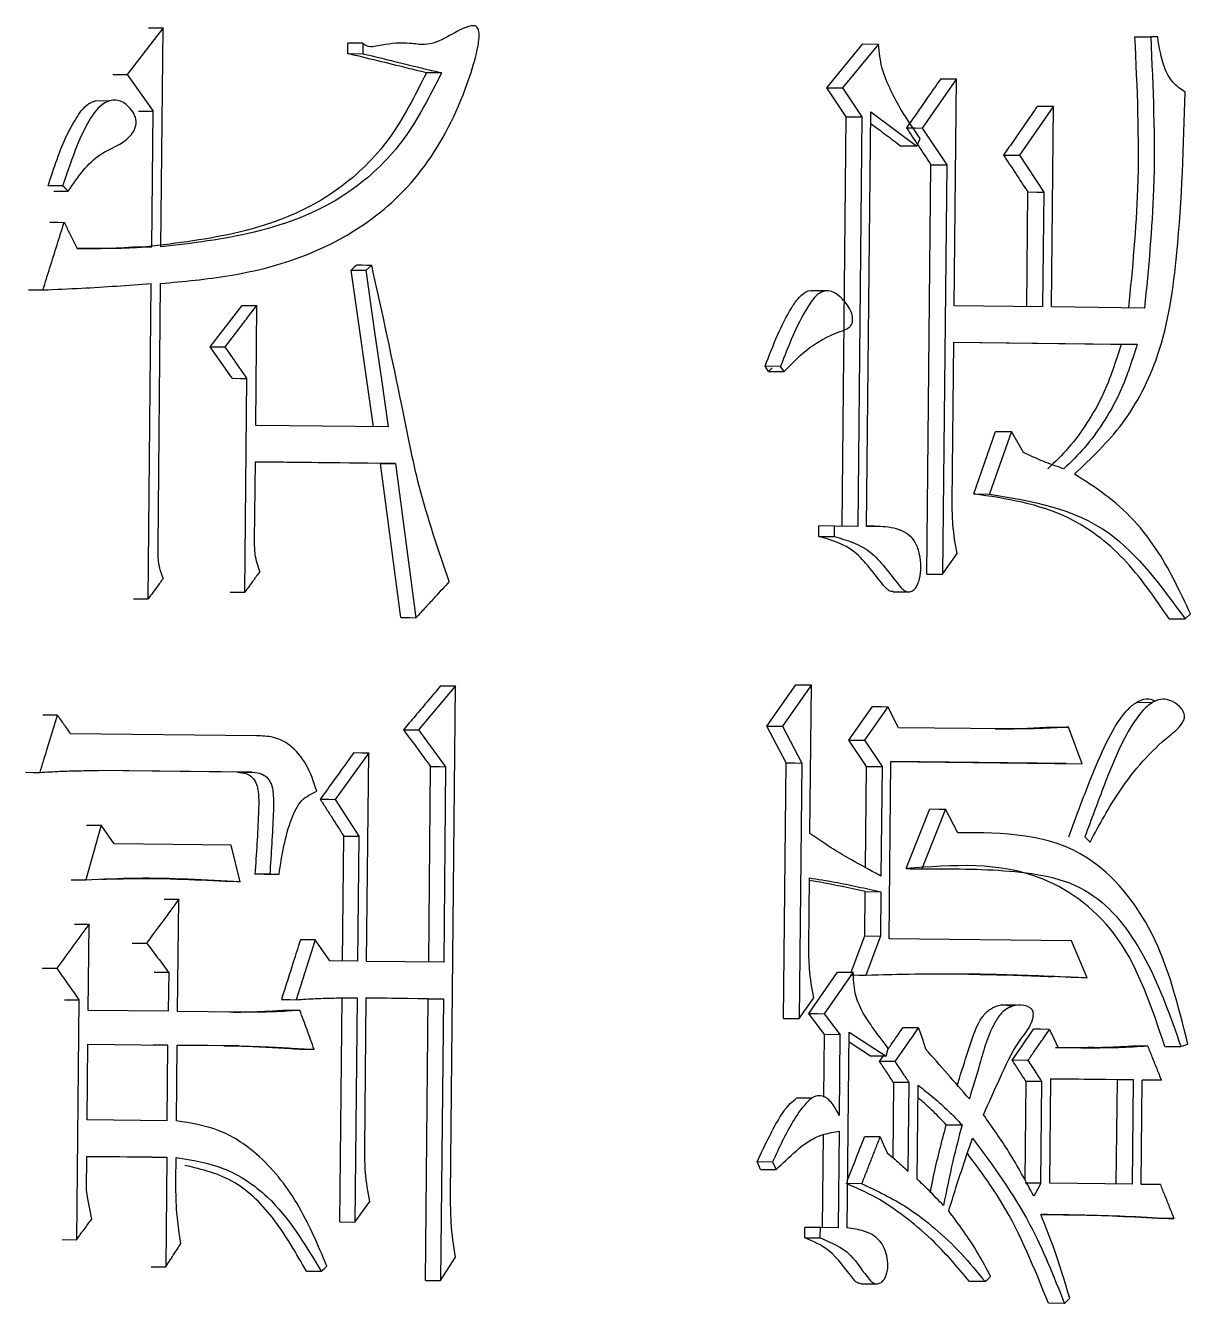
# Model space of a CAD drawing. Header units: millimetres. Extents: x 2344 to 4024, y 1094 to 2282.
# Drawn here: x 2976.603 to 2980.953, y 1250.143 to 1254.913 of the extents above; entities that cross this region are included whole.
import ezdxf

# ---------------------------------------------------------------- set-up
doc = ezdxf.new("R2010")
doc.units = ezdxf.units.MM

msp = doc.modelspace()

# ---------------------------------------------------------------- linework, layer by layer
at = {"color": 7, "linetype": 'Continuous', "lineweight": 25}
for p, q in [((2977.1168, 1254.9043), (2976.9828, 1254.7306)), ((2977.1087, 1254.0866), (2977.1168, 1254.9043)), ((2977.8066, 1254.8085), (2977.8069, 1254.8474)), ((2977.8627, 1254.847), (2977.8623, 1254.8081)), ((2979.5952, 1254.6805), (2979.73, 1254.8444)), ((2979.7884, 1254.844), (2979.6534, 1254.6801)), ((2979.73, 1254.8445), (2979.7884, 1254.844)), ((2980.745, 1254.8714), (2980.8048, 1254.871)), ((2980.8311, 1254.8706), (2980.8049, 1254.871)), ((2977.8066, 1254.8085), (2977.8623, 1254.8081)), ((2976.9828, 1254.7306), (2977.0789, 1254.5932)), ((2980.0793, 1254.714), (2979.9515, 1254.5305)), ((2980.071, 1253.8671), (2980.0793, 1254.714)), ((2979.6674, 1254.5725), (2979.5952, 1254.6805)), ((2979.6534, 1254.6801), (2979.7257, 1254.5721)), ((2976.9147, 1254.6314), (2976.8603, 1254.6318)), ((2980.4415, 1254.6124), (2980.3145, 1254.4289)), ((2980.4341, 1253.8628), (2980.4415, 1254.6124)), ((2977.0739, 1254.087), (2977.0789, 1254.5932)), ((2979.6522, 1253.0444), (2979.6674, 1254.5725)), ((2979.7257, 1254.5721), (2979.7106, 1253.0437)), ((2979.7439, 1253.0433), (2979.7592, 1254.5912)), ((2979.7592, 1254.5912), (2979.9309, 1254.4626)), ((2979.9515, 1254.5305), (2980.043, 1254.3931)), ((2979.9309, 1254.4626), (2979.9445, 1254.4917)), ((2980.3145, 1254.4289), (2980.4054, 1254.2915)), ((2979.9691, 1252.8652), (2979.9842, 1254.3936)), ((2980.043, 1254.3931), (2980.0279, 1252.8647)), ((2976.7081, 1254.2954), (2976.7623, 1254.2951)), ((2980.3419, 1253.8636), (2980.3461, 1254.2919)), ((2980.4054, 1254.2915), (2980.4012, 1253.8632)), ((2977.0192, 1254.0874), (2977.0739, 1254.087)), ((2977.9025, 1253.4151), (2977.8191, 1254.0002)), ((2977.8957, 1254.0191), (2977.8749, 1253.9998)), ((2977.0609, 1252.7728), (2977.0725, 1253.9507)), ((2977.0976, 1252.9671), (2977.1073, 1253.9503)), ((2979.5967, 1253.923), (2979.5379, 1253.9234)), ((2977.2928, 1253.7142), (2977.4118, 1253.8686)), ((2977.4625, 1253.4204), (2977.467, 1253.8682)), ((2980.4012, 1253.8632), (2980.071, 1253.8671)), ((2980.7818, 1253.8587), (2980.4341, 1253.8628)), ((2977.2928, 1253.7142), (2977.3478, 1253.7138)), ((2977.3745, 1253.5965), (2977.2928, 1253.7142)), ((2980.0637, 1253.1369), (2980.0696, 1253.7308)), ((2980.0696, 1253.7308), (2980.7543, 1253.7227)), ((2980.6945, 1253.7231), (2980.0696, 1253.7305)), ((2979.4225, 1253.641), (2979.3645, 1253.6414)), ((2979.3777, 1253.6218), (2979.3645, 1253.6414)), ((2979.4357, 1253.6214), (2979.4225, 1253.641)), ((2977.4218, 1252.7978), (2977.4297, 1253.5961)), ((2979.3917, 1253.6357), (2979.3777, 1253.6218)), ((2977.9584, 1253.4147), (2977.4625, 1253.4204)), ((2980.1439, 1253.1649), (2980.2254, 1253.3976)), ((2980.2845, 1253.3972), (2980.2029, 1253.1645)), ((2980.3299, 1253.3188), (2980.2845, 1253.3972)), ((2977.4583, 1252.9921), (2977.4612, 1253.2841)), ((2977.9844, 1253.2781), (2977.4612, 1253.2841)), ((2977.9285, 1253.2785), (2977.4612, 1253.2839)), ((2977.9285, 1253.2785), (2977.9844, 1253.2781)), ((2978.0049, 1252.7031), (2977.9285, 1253.2785)), ((2977.9844, 1253.2781), (2978.061, 1252.7027)), ((2980.1439, 1253.1649), (2980.2029, 1253.1644)), ((2979.5653, 1253.0062), (2979.5657, 1253.0452)), ((2979.6239, 1253.0447), (2979.5657, 1253.0452)), ((2979.6235, 1253.0058), (2979.6239, 1253.0447)), ((2979.7106, 1253.0437), (2979.6239, 1253.0447)), ((2979.7733, 1253.044), (2979.7439, 1253.0443)), ((2979.5653, 1253.0062), (2979.6235, 1253.0058)), ((2980.0279, 1252.8647), (2980.0817, 1252.942)), ((2979.9691, 1252.8652), (2980.0279, 1252.8647)), ((2977.3666, 1252.7982), (2977.4218, 1252.7978)), ((2979.843, 1252.7992), (2979.9023, 1252.7987)), ((2977.0063, 1252.7731), (2977.0609, 1252.7728)), ((2980.8735, 1252.6987), (2980.9336, 1252.6982)), ((2980.9336, 1252.6983), (2980.9533, 1252.7175)), ((2978.209, 1252.4479), (2978.0705, 1252.284)), ((2978.1902, 1250.5495), (2978.209, 1252.4479)), ((2979.3713, 1252.2977), (2979.4797, 1252.4523)), ((2979.5378, 1252.4518), (2979.4292, 1252.2973)), ((2979.5323, 1251.8969), (2979.5378, 1252.4518)), ((2979.6776, 1252.2455), (2979.7653, 1252.371)), ((2979.8238, 1252.3706), (2979.736, 1252.245)), ((2979.8629, 1252.2922), (2979.8238, 1252.3706)), ((2980.811, 1252.3854), (2980.7503, 1252.3859)), ((2977.4649, 1252.2618), (2976.7701, 1252.2698)), ((2978.0705, 1252.284), (2978.1718, 1252.1465)), ((2979.4434, 1252.1606), (2979.3713, 1252.2977)), ((2979.4292, 1252.2973), (2979.5015, 1252.1602)), ((2980.2669, 1252.2875), (2979.8629, 1252.2922)), ((2980.5487, 1252.1576), (2980.4975, 1252.2945)), ((2979.7431, 1252.1473), (2979.6776, 1252.2455)), ((2979.736, 1252.245), (2979.8016, 1252.1469)), ((2977.8845, 1252.1985), (2977.7591, 1252.0247)), ((2977.8768, 1251.4197), (2977.8845, 1252.1985)), ((2979.8285, 1251.504), (2979.835, 1252.166)), ((2979.835, 1252.166), (2980.5487, 1252.1576)), ((2980.4892, 1252.158), (2979.835, 1252.1657)), ((2977.3945, 1252.1261), (2976.8628, 1252.1322)), ((2977.4497, 1252.1257), (2976.8735, 1252.1323)), ((2977.3945, 1252.1261), (2977.4497, 1252.1257)), ((2978.1084, 1251.4168), (2978.1156, 1252.1469)), ((2978.1718, 1252.1465), (2978.1646, 1251.4164)), ((2979.434, 1251.2066), (2979.4434, 1252.1606)), ((2979.5015, 1252.1602), (2979.4921, 1251.2061)), ((2979.7394, 1251.7699), (2979.7431, 1252.1473)), ((2979.8016, 1252.1469), (2979.7975, 1251.738)), ((2980.4892, 1252.158), (2980.5487, 1252.1576)), ((2977.7591, 1252.0247), (2977.8471, 1251.8874)), ((2979.892, 1251.7659), (2979.9803, 1251.9888)), ((2980.0391, 1251.9883), (2979.9507, 1251.7654)), ((2980.0846, 1251.9002), (2980.0391, 1251.9883)), ((2976.8854, 1251.9277), (2976.8276, 1251.7239)), ((2976.9335, 1251.859), (2976.8854, 1251.9277)), ((2977.7867, 1251.4208), (2977.7913, 1251.8878)), ((2977.8471, 1251.8874), (2977.8425, 1251.4201)), ((2977.3709, 1251.854), (2976.9335, 1251.859)), ((2977.4042, 1251.7173), (2977.3709, 1251.854)), ((2977.515, 1251.7452), (2977.4597, 1251.7456)), ((2977.4942, 1251.7452), (2977.4597, 1251.7456)), ((2977.4942, 1251.7452), (2977.5496, 1251.7448)), ((2977.515, 1251.7452), (2977.5496, 1251.7448)), ((2977.349, 1251.7177), (2977.2567, 1251.7231)), ((2979.5282, 1251.4783), (2979.5307, 1251.7314)), ((2977.1707, 1251.2332), (2977.1748, 1251.6518)), ((2979.7368, 1251.5146), (2979.7385, 1251.6801)), ((2979.7385, 1251.6801), (2979.797, 1251.6796)), ((2979.797, 1251.6796), (2979.7953, 1251.5141)), ((2976.7856, 1251.5587), (2976.8399, 1251.5583)), ((2976.8367, 1251.237), (2976.8399, 1251.5583)), ((2977.685, 1251.4998), (2977.6139, 1251.2767)), ((2977.7393, 1251.4213), (2977.685, 1251.4998)), ((2979.6859, 1251.3791), (2979.7368, 1251.5146)), ((2979.7368, 1251.5146), (2979.7953, 1251.5141)), ((2979.7953, 1251.5141), (2979.7406, 1251.3687)), ((2980.5093, 1251.496), (2979.8285, 1251.504)), ((2980.567, 1251.359), (2980.5093, 1251.496)), ((2977.8425, 1251.4201), (2977.7393, 1251.4213)), ((2978.1646, 1251.4164), (2977.8768, 1251.4197)), ((2977.1374, 1251.3796), (2977.136, 1251.2336)), ((2979.5276, 1251.2249), (2979.6357, 1251.3794)), ((2979.6941, 1251.379), (2979.5858, 1251.2245)), ((2979.6358, 1251.3795), (2979.6941, 1251.379)), ((2980.5075, 1251.3594), (2980.4391, 1251.3628)), ((2976.8022, 1251.2764), (2976.7933, 1250.3807)), ((2977.7771, 1250.447), (2977.7854, 1251.2842)), ((2977.8411, 1251.2838), (2977.8328, 1250.4466)), ((2977.8699, 1250.7188), (2977.8755, 1251.2834)), ((2977.8755, 1251.2834), (2978.1632, 1251.2801)), ((2978.107, 1251.2805), (2977.8755, 1251.2832)), ((2978.0966, 1250.2291), (2978.107, 1251.2805)), ((2978.107, 1251.2805), (2978.1632, 1251.2801)), ((2978.1632, 1251.2801), (2978.1528, 1250.2287)), ((2979.4921, 1251.2061), (2979.5463, 1251.2834)), ((2980.3038, 1251.256), (2980.2439, 1251.2565)), ((2977.136, 1251.2336), (2976.8367, 1251.237)), ((2977.3993, 1251.2305), (2977.1707, 1251.2332)), ((2979.5868, 1251.1463), (2979.5276, 1251.2249)), ((2979.5858, 1251.2245), (2979.6451, 1251.1459)), ((2979.434, 1251.2066), (2979.4921, 1251.2061)), ((2979.5845, 1250.9127), (2979.5868, 1251.1463)), ((2979.6451, 1251.1459), (2979.5868, 1251.1463)), ((2979.6421, 1250.8441), (2979.6451, 1251.1459)), ((2979.6713, 1250.4251), (2979.6785, 1251.1553)), ((2979.759, 1251.0664), (2979.6782, 1251.1184)), ((2979.6785, 1251.1553), (2979.8175, 1251.066)), ((2976.8326, 1250.8282), (2976.8354, 1251.1105)), ((2976.8354, 1251.1105), (2977.1347, 1251.107)), ((2977.1347, 1251.107), (2977.08, 1251.1074)), ((2977.1319, 1250.8247), (2977.1347, 1251.107)), ((2977.1666, 1250.8243), (2977.1694, 1251.1066)), ((2977.3981, 1251.104), (2977.1694, 1251.1066)), ((2977.3429, 1251.1044), (2977.1694, 1251.1064)), ((2977.3429, 1251.1044), (2977.3981, 1251.104)), ((2979.792, 1251.0466), (2979.8056, 1251.0661)), ((2979.8175, 1251.066), (2979.8244, 1251.0951)), ((2980.7937, 1251.1032), (2980.7339, 1251.1036)), ((2980.9178, 1251.1017), (2980.9439, 1251.1111)), ((2979.8505, 1251.0461), (2979.792, 1251.0466)), ((2980.347, 1251.05), (2980.2877, 1251.0505)), ((2980.3359, 1250.603), (2980.3395, 1250.972)), ((2980.3951, 1250.5919), (2980.3989, 1250.9715)), ((2980.428, 1250.5915), (2980.4319, 1250.9809)), ((2980.7402, 1250.9772), (2980.4319, 1250.9809)), ((2980.6804, 1250.9777), (2980.4319, 1250.9806)), ((2980.6765, 1250.5883), (2980.6804, 1250.9777)), ((2980.7402, 1250.9772), (2980.6804, 1250.9777)), ((2980.7363, 1250.5878), (2980.7402, 1250.9772)), ((2980.769, 1250.5874), (2980.7729, 1250.9769)), ((2980.8448, 1250.976), (2980.7729, 1250.9769)), ((2980.7848, 1250.9764), (2980.7729, 1250.9766)), ((2979.8443, 1250.9681), (2979.8415, 1250.6875)), ((2979.9029, 1250.9676), (2979.8443, 1250.9681)), ((2979.8996, 1250.6366), (2979.9029, 1250.9676)), ((2979.9325, 1250.607), (2979.936, 1250.9575)), ((2979.5398, 1250.9091), (2979.4817, 1250.9096)), ((2977.1319, 1250.8247), (2976.8326, 1250.8282)), ((2979.6415, 1250.7857), (2979.638, 1250.4255)), ((2979.5797, 1250.4262), (2979.5831, 1250.7733)), ((2976.83, 1250.5653), (2976.8313, 1250.6919)), ((2976.8313, 1250.6919), (2977.1306, 1250.6884)), ((2977.0758, 1250.6888), (2976.8313, 1250.6916)), ((2977.0758, 1250.6888), (2977.1306, 1250.6884)), ((2977.1306, 1250.6884), (2977.1265, 1250.2795)), ((2977.1644, 1250.6004), (2977.1653, 1250.688)), ((2979.3351, 1250.6722), (2979.393, 1250.6718)), ((2979.3482, 1250.6429), (2979.3351, 1250.6722)), ((2979.3482, 1250.6429), (2979.4061, 1250.6425)), ((2979.393, 1250.6718), (2979.4061, 1250.6425)), ((2979.7262, 1250.59), (2979.6729, 1250.5904)), ((2980.7363, 1250.5878), (2980.428, 1250.5915)), ((2980.8409, 1250.5866), (2980.769, 1250.5874)), ((2977.8328, 1250.4466), (2977.8885, 1250.5238)), ((2977.7771, 1250.447), (2977.8328, 1250.4466)), ((2979.5126, 1250.3878), (2979.513, 1250.4267)), ((2979.5712, 1250.4263), (2979.513, 1250.4267)), ((2979.5708, 1250.3874), (2979.5712, 1250.4263)), ((2979.638, 1250.4255), (2979.5712, 1250.4263)), ((2976.7391, 1250.3811), (2976.7933, 1250.3807)), ((2979.5126, 1250.3878), (2979.5708, 1250.3874)), ((2978.1528, 1250.2287), (2978.2083, 1250.3157)), ((2977.0718, 1250.2799), (2977.1265, 1250.2795)), ((2977.6516, 1250.2635), (2977.7072, 1250.2631)), ((2978.0966, 1250.2291), (2978.1528, 1250.2287)), ((2979.7224, 1250.2163), (2979.7809, 1250.2159)), ((2980.187, 1250.2243), (2980.128, 1250.2248)), ((2980.4827, 1250.1429), (2980.4233, 1250.1434))]:
    msp.add_line(p, q, dxfattribs=at)
at = {"color": 7, "linetype": 'Continuous', "lineweight": 25, "flags": 128}
for points in [[(2977.0621, 1254.9047), (2977.0927, 1254.9045), (2977.1168, 1254.9043)], [(2977.8627, 1254.847), (2977.8144, 1254.8474), (2977.8069, 1254.8474)], [(2978.1564, 1254.7365), (2978.1419, 1254.7366), (2978.1275, 1254.7367), (2978.1002, 1254.7369)], [(2976.9283, 1254.731), (2976.9588, 1254.7308), (2976.9828, 1254.7306)], [(2980.0205, 1254.7144), (2980.0535, 1254.7142), (2980.0793, 1254.714)], [(2979.5952, 1254.6805), (2979.6278, 1254.6803), (2979.6534, 1254.6801)], [(2980.3822, 1254.6128), (2980.4154, 1254.6126), (2980.4415, 1254.6124)], [(2977.0243, 1254.5936), (2977.0549, 1254.5934), (2977.0789, 1254.5932)], [(2979.6674, 1254.5725), (2979.7001, 1254.5723), (2979.7257, 1254.5721)], [(2979.8929, 1254.531), (2979.9257, 1254.5307), (2979.9515, 1254.5305)], [(2979.9309, 1254.4626), (2979.8981, 1254.4629), (2979.8723, 1254.463)], [(2980.2554, 1254.4293), (2980.2885, 1254.4291), (2980.3145, 1254.4289)], [(2979.9842, 1254.3936), (2980.0172, 1254.3933), (2980.043, 1254.3931)], [(2976.7415, 1254.3148), (2976.7218, 1254.3149), (2976.7046, 1254.315), (2976.6874, 1254.3151)], [(2976.7623, 1254.2951), (2976.7571, 1254.3), (2976.7493, 1254.3074), (2976.7415, 1254.3148)], [(2980.3461, 1254.2919), (2980.3793, 1254.2917), (2980.4054, 1254.2915)], [(2976.693, 1254.1788), (2976.7233, 1254.1786), (2976.7471, 1254.1784)], [(2977.8399, 1254.0195), (2977.8346, 1254.0146), (2977.8293, 1254.0097), (2977.8191, 1254.0002)], [(2977.8191, 1254.0002), (2977.8504, 1254), (2977.8749, 1253.9998)], [(2977.8399, 1254.0195), (2977.8602, 1254.0193), (2977.8779, 1254.0192), (2977.8957, 1254.0191)], [(2977.9584, 1253.4147), (2977.9331, 1253.5917), (2977.9079, 1253.7686), (2977.8749, 1253.9998)], [(2976.6137, 1253.9265), (2976.6439, 1253.9263), (2976.6677, 1253.9262)], [(2977.4118, 1253.8686), (2977.4427, 1253.8684), (2977.467, 1253.8682)], [(2980.7543, 1253.7227), (2980.7353, 1253.7228), (2980.7149, 1253.723), (2980.6945, 1253.7231)], [(2977.3745, 1253.5965), (2977.4054, 1253.5962), (2977.4297, 1253.5961)], [(2979.3777, 1253.6218), (2979.3979, 1253.6217), (2979.4168, 1253.6215), (2979.4357, 1253.6214)], [(2980.2254, 1253.3976), (2980.2585, 1253.3974), (2980.2845, 1253.3972)], [(2978.0049, 1252.7031), (2978.0363, 1252.7029), (2978.061, 1252.7027)], [(2978.1527, 1252.4483), (2978.1842, 1252.4481), (2978.209, 1252.4479)], [(2979.4797, 1252.4523), (2979.5123, 1252.452), (2979.5378, 1252.4518)], [(2979.7653, 1252.371), (2979.798, 1252.3708), (2979.8238, 1252.3706)], [(2976.7219, 1252.3385), (2976.6916, 1252.3388), (2976.6678, 1252.3389)], [(2978.0145, 1252.2844), (2978.0459, 1252.2842), (2978.0705, 1252.284)], [(2979.3713, 1252.2977), (2979.4037, 1252.2975), (2979.4292, 1252.2973)], [(2980.438, 1252.2949), (2980.4713, 1252.2947), (2980.4975, 1252.2945)], [(2979.6776, 1252.2455), (2979.7103, 1252.2452), (2979.736, 1252.245)], [(2977.8287, 1252.1989), (2977.86, 1252.1987), (2977.8845, 1252.1985)], [(2976.6029, 1252.1255), (2976.6331, 1252.1253), (2976.6569, 1252.1251)], [(2978.1156, 1252.1469), (2978.1471, 1252.1467), (2978.1718, 1252.1465)], [(2979.4434, 1252.1606), (2979.476, 1252.1604), (2979.5015, 1252.1602)], [(2979.7431, 1252.1473), (2979.7759, 1252.1471), (2979.8016, 1252.1469)], [(2977.7034, 1252.0251), (2977.7346, 1252.0249), (2977.7591, 1252.0247)], [(2979.9803, 1251.9888), (2980.0132, 1251.9885), (2980.0391, 1251.9883)], [(2976.831, 1251.9281), (2976.8614, 1251.9279), (2976.8854, 1251.9277)], [(2977.7913, 1251.8878), (2977.8226, 1251.8876), (2977.8471, 1251.8874)], [(2980.5786, 1251.8651), (2980.5737, 1251.8701), (2980.5664, 1251.8775), (2980.5592, 1251.8848)], [(2979.892, 1251.7659), (2979.9066, 1251.7658), (2979.9213, 1251.7657), (2979.9507, 1251.7654)], [(2976.7733, 1251.7243), (2976.8036, 1251.7241), (2976.8276, 1251.7239)], [(2977.4042, 1251.7173), (2977.3733, 1251.7175), (2977.349, 1251.7177)], [(2977.12, 1251.6522), (2977.1507, 1251.6519), (2977.1748, 1251.6518)], [(2977.685, 1251.4998), (2977.6539, 1251.5), (2977.6295, 1251.5002)], [(2977.0005, 1251.488), (2977.031, 1251.4878), (2977.0551, 1251.4876)], [(2976.6655, 1251.3945), (2976.6957, 1251.3943), (2976.7196, 1251.3942)], [(2977.0827, 1251.38), (2977.1133, 1251.3798), (2977.1374, 1251.3796)], [(2979.6822, 1251.3692), (2979.7149, 1251.3689), (2979.7406, 1251.3687)], [(2980.567, 1251.359), (2980.5337, 1251.3592), (2980.5075, 1251.3594)], [(2976.7479, 1251.2767), (2976.7783, 1251.2765), (2976.8022, 1251.2764)], [(2977.5585, 1251.2771), (2977.5895, 1251.2769), (2977.6139, 1251.2767)], [(2977.5718, 1251.238), (2977.6029, 1251.2378), (2977.6273, 1251.2376)], [(2979.5276, 1251.2249), (2979.5602, 1251.2247), (2979.5858, 1251.2245)], [(2979.9381, 1251.1717), (2979.9053, 1251.1719), (2979.8795, 1251.1721)], [(2979.9381, 1251.1717), (2979.951, 1251.1326), (2979.9639, 1251.0935)], [(2980.4271, 1251.1659), (2980.3939, 1251.1662), (2980.3678, 1251.1664)], [(2980.4271, 1251.1659), (2980.4432, 1251.1317), (2980.4593, 1251.0974)], [(2977.681, 1251.0909), (2977.6499, 1251.0912), (2977.6254, 1251.0913)], [(2979.8175, 1251.066), (2979.7847, 1251.0662), (2979.759, 1251.0664)], [(2980.8577, 1251.1022), (2980.882, 1251.102), (2980.8999, 1251.1018), (2980.9178, 1251.1017)], [(2980.3989, 1250.9715), (2980.3656, 1250.9718), (2980.3395, 1250.972)], [(2980.8448, 1250.976), (2980.8112, 1250.9763), (2980.7848, 1250.9764)], [(2980.0413, 1250.81), (2980.0743, 1250.8097), (2980.1002, 1250.8095)], [(2979.7946, 1250.7645), (2979.7618, 1250.7647), (2979.7361, 1250.7649)], [(2979.7946, 1250.7645), (2979.8076, 1250.7351), (2979.8206, 1250.7057)], [(2980.3951, 1250.5919), (2980.3619, 1250.5921), (2980.3358, 1250.5923)], [(2980.3951, 1250.5919), (2980.3817, 1250.5677), (2980.3683, 1250.5435)], [(2976.8499, 1250.458), (2976.8418, 1250.5018), (2976.8359, 1250.5335), (2976.83, 1250.5653)], [(2980.8918, 1250.4594), (2980.8582, 1250.4597), (2980.8318, 1250.4599)], [(2977.7072, 1250.2631), (2977.7176, 1250.2727), (2977.728, 1250.2823)], [(2980.187, 1250.2243), (2980.197, 1250.234), (2980.207, 1250.2436)], [(2980.4827, 1250.143), (2980.4927, 1250.1526), (2980.5027, 1250.1622)]]:
    msp.add_lwpolyline(points, dxfattribs=at)
at = {"color": 7, "linetype": 'Continuous', "lineweight": 25}
for points, knots in [([(2977.1073, 1253.9503), (2977.1931, 1253.958), (2977.4523, 1253.9814), (2977.8055, 1254.0948), (2978.1066, 1254.373), (2978.2298, 1254.619), (2978.2831, 1254.7886), (2978.2966, 1254.8545), (2978.297, 1254.8855), (2978.2942, 1254.8987), (2978.2904, 1254.9064), (2978.2841, 1254.9114), (2978.2728, 1254.9137), (2978.235, 1254.9043), (2978.1778, 1254.8679), (2978.1036, 1254.8359), (2978.0219, 1254.8517), (2977.959, 1254.8453), (2977.9056, 1254.8335), (2977.8816, 1254.8337), (2977.8676, 1254.8417), (2977.8636, 1254.846), (2977.8627, 1254.847)], [0, 0, 0, 0, 0.130114, 0.393188, 0.540403, 0.687288, 0.735295, 0.759348, 0.768288, 0.771965, 0.77568, 0.778965, 0.782899, 0.792982, 0.837186, 0.881432, 0.909066, 0.962337, 0.977131, 0.992076, 0.998083, 1, 1, 1, 1]), ([(2979.9445, 1254.4917), (2979.9205, 1254.5257), (2979.8809, 1254.5821), (2979.8338, 1254.6696), (2979.7981, 1254.7508), (2979.7917, 1254.8128), (2979.7884, 1254.844)], [0, 0, 0, 0, 0.3344784, 0.553297, 0.7750177, 1, 1, 1, 1]), ([(2980.745, 1254.8714), (2980.7536, 1254.6817), (2980.7689, 1254.3433), (2980.7363, 1254.007), (2980.722, 1253.8591)], [0, 0, 0, 0, 0.560358, 1, 1, 1, 1]), ([(2980.8048, 1254.8709), (2980.8134, 1254.6813), (2980.8288, 1254.3428), (2980.7962, 1254.0065), (2980.7818, 1253.8587)], [0, 0, 0, 0, 0.560356, 1, 1, 1, 1]), ([(2980.9335, 1254.665), (2980.9177, 1254.6752), (2980.8855, 1254.6961), (2980.8468, 1254.7695), (2980.8371, 1254.832), (2980.8311, 1254.8706)], [0, 0, 0, 0, 0.268214, 0.547278, 1, 1, 1, 1]), ([(2978.1002, 1254.7369), (2978.0765, 1254.7427), (2978.0158, 1254.7575), (2977.918, 1254.7814), (2977.8437, 1254.7994), (2977.8066, 1254.8085)], [0, 0, 0, 0, 0.242638, 0.621318, 1, 1, 1, 1]), ([(2977.8623, 1254.8081), (2977.9094, 1254.7966), (2977.9821, 1254.779), (2978.0801, 1254.7551), (2978.131, 1254.7427), (2978.1564, 1254.7365)], [0, 0, 0, 0, 0.479944, 0.740002, 1, 1, 1, 1]), ([(2978.1002, 1254.7369), (2978.0572, 1254.6518), (2977.9707, 1254.4808), (2977.7361, 1254.2524), (2977.4172, 1254.13), (2977.1701, 1254.1007), (2977.0539, 1254.087)], [0, 0, 0, 0, 0.1951555, 0.39239, 0.7143364, 1, 1, 1, 1]), ([(2978.1564, 1254.7365), (2978.1133, 1254.6515), (2978.0268, 1254.4805), (2977.7919, 1254.2521), (2977.4726, 1254.1296), (2977.225, 1254.1003), (2977.1087, 1254.0866)], [0, 0, 0, 0, 0.194951, 0.391973, 0.714172, 1, 1, 1, 1]), ([(2980.0205, 1254.7144), (2980.0051, 1254.6923), (2979.9762, 1254.6506), (2979.9336, 1254.5895), (2979.9064, 1254.5505), (2979.8929, 1254.531)], [0, 0, 0, 0, 0.362015, 0.681007, 1, 1, 1, 1]), ([(2980.52, 1253.2387), (2980.5827, 1253.2976), (2980.7087, 1253.4159), (2980.857, 1253.6992), (2980.9181, 1254.1338), (2980.9277, 1254.4648), (2980.9335, 1254.665)], [0, 0, 0, 0, 0.1895178, 0.38108, 0.625569, 1, 1, 1, 1]), ([(2976.6873, 1254.3151), (2976.7088, 1254.3812), (2976.7386, 1254.4726), (2976.7944, 1254.5742), (2976.8301, 1254.6212), (2976.8564, 1254.6297), (2976.8622, 1254.6315)], [0, 0, 0, 0, 0.536143, 0.742755, 0.943494, 1, 1, 1, 1]), ([(2976.7623, 1254.2951), (2976.7986, 1254.3478), (2976.8627, 1254.4408), (2976.9717, 1254.4692), (2977.0117, 1254.5237), (2977.0189, 1254.556), (2977.0078, 1254.5864), (2976.99, 1254.609), (2976.9692, 1254.6264), (2976.9462, 1254.6351), (2976.9223, 1254.6348), (2976.8808, 1254.6187), (2976.8363, 1254.5569), (2976.7867, 1254.4502), (2976.7587, 1254.3663), (2976.7415, 1254.3148)], [0, 0, 0, 0, 0.207831, 0.366871, 0.399562, 0.431038, 0.46288, 0.496816, 0.528336, 0.558063, 0.5883, 0.619076, 0.722437, 0.829605, 1, 1, 1, 1]), ([(2980.3822, 1254.6128), (2980.3669, 1254.5907), (2980.3381, 1254.549), (2980.2959, 1254.4879), (2980.2689, 1254.4488), (2980.2554, 1254.4293)], [0, 0, 0, 0, 0.362015, 0.681007, 1, 1, 1, 1]), ([(2979.7588, 1254.5482), (2979.7593, 1254.5478), (2979.7785, 1254.5335), (2979.8163, 1254.5051), (2979.8536, 1254.4771), (2979.8723, 1254.463)], [0, 0, 0, 0, 0.012339, 0.506169, 1, 1, 1, 1]), ([(2979.8929, 1254.531), (2979.9081, 1254.5081), (2979.9386, 1254.4623), (2979.969, 1254.4165), (2979.9842, 1254.3936)], [0, 0, 0, 0, 0.5, 1, 1, 1, 1]), ([(2980.2554, 1254.4293), (2980.2705, 1254.4064), (2980.3008, 1254.3606), (2980.331, 1254.3148), (2980.3461, 1254.2919)], [0, 0, 0, 0, 0.5, 1, 1, 1, 1]), ([(2976.6677, 1253.9262), (2976.6765, 1253.9541), (2976.6942, 1254.0101), (2976.7206, 1254.0942), (2976.7383, 1254.1503), (2976.7471, 1254.1784)], [0, 0, 0, 0, 0.332318, 0.666159, 1, 1, 1, 1]), ([(2976.7471, 1254.1784), (2976.7534, 1254.1656), (2976.7645, 1254.1429), (2976.7805, 1254.1103), (2976.7902, 1254.0904), (2976.7951, 1254.0805)], [0, 0, 0, 0, 0.391182, 0.695591, 1, 1, 1, 1]), ([(2976.7949, 1254.0807), (2976.8023, 1254.0807), (2976.8351, 1254.0806), (2976.9099, 1254.0812), (2976.9772, 1254.085), (2977.0192, 1254.0874)], [0, 0, 0, 0, 0.098227, 0.4374, 1, 1, 1, 1]), ([(2977.0739, 1254.087), (2977.0488, 1254.0855), (2976.9987, 1254.0824), (2976.9058, 1254.0799), (2976.8379, 1254.0803), (2976.7951, 1254.0805)], [0, 0, 0, 0, 0.27023, 0.540478, 1, 1, 1, 1]), ([(2978.1854, 1252.8376), (2978.1449, 1252.955), (2978.072, 1253.1663), (2977.9948, 1253.5687), (2977.9344, 1253.8431), (2977.8957, 1254.0191)], [0, 0, 0, 0, 0.310041, 0.557694, 1, 1, 1, 1]), ([(2976.6677, 1253.9262), (2976.7159, 1253.9282), (2976.8076, 1253.9321), (2976.9425, 1253.9405), (2977.0292, 1253.9473), (2977.0725, 1253.9507)], [0, 0, 0, 0, 0.355736, 0.677844, 1, 1, 1, 1]), ([(2979.3645, 1253.6414), (2979.3797, 1253.6805), (2979.4088, 1253.7558), (2979.4503, 1253.8395), (2979.4857, 1253.8937), (2979.5107, 1253.9169), (2979.5302, 1253.9248), (2979.5378, 1253.9232), (2979.5381, 1253.9232)], [0, 0, 0, 0, 0.351051, 0.676314, 0.797088, 0.919354, 0.996303, 1, 1, 1, 1]), ([(2979.4357, 1253.6214), (2979.462, 1253.6488), (2979.5249, 1253.7145), (2979.6105, 1253.7607), (2979.6712, 1253.7791), (2979.6853, 1253.7927), (2979.6901, 1253.8015), (2979.6922, 1253.8128), (2979.691, 1253.8296), (2979.6839, 1253.8528), (2979.6618, 1253.885), (2979.6341, 1253.9119), (2979.6022, 1253.9248), (2979.5794, 1253.9214), (2979.5503, 1253.9029), (2979.5119, 1253.846), (2979.467, 1253.7559), (2979.4374, 1253.6795), (2979.4225, 1253.641)], [0, 0, 0, 0, 0.13877, 0.331764, 0.380283, 0.393161, 0.403453, 0.413768, 0.429327, 0.456083, 0.491677, 0.565615, 0.596929, 0.628239, 0.658733, 0.7292, 0.863553, 1, 1, 1, 1]), ([(2977.3478, 1253.7138), (2977.3644, 1253.7353), (2977.3926, 1253.7718), (2977.4323, 1253.8233), (2977.4554, 1253.8533), (2977.467, 1253.8682)], [0, 0, 0, 0, 0.417756, 0.708878, 1, 1, 1, 1]), ([(2977.4297, 1253.5961), (2977.4219, 1253.6073), (2977.4063, 1253.6298), (2977.379, 1253.6691), (2977.3595, 1253.6971), (2977.3478, 1253.7138)], [0, 0, 0, 0, 0.28642, 0.572841, 1, 1, 1, 1]), ([(2980.6945, 1253.7231), (2980.6741, 1253.659), (2980.6408, 1253.554), (2980.5686, 1253.429), (2980.5001, 1253.3351), (2980.4475, 1253.2843), (2980.4213, 1253.259)], [0, 0, 0, 0, 0.346913, 0.567773, 0.785387, 1, 1, 1, 1]), ([(2980.7543, 1253.7227), (2980.7339, 1253.6586), (2980.7005, 1253.5536), (2980.6282, 1253.4285), (2980.5596, 1253.3347), (2980.5069, 1253.2838), (2980.4808, 1253.2586)], [0, 0, 0, 0, 0.346818, 0.567669, 0.785316, 1, 1, 1, 1]), ([(2980.4808, 1253.2586), (2980.4583, 1253.2661), (2980.4216, 1253.2783), (2980.3716, 1253.3), (2980.3438, 1253.3125), (2980.3299, 1253.3188)], [0, 0, 0, 0, 0.441366, 0.720629, 1, 1, 1, 1]), ([(2980.9533, 1252.7175), (2980.9165, 1252.7956), (2980.8563, 1252.9233), (2980.7446, 1253.07), (2980.636, 1253.1651), (2980.5585, 1253.2142), (2980.52, 1253.2387)], [0, 0, 0, 0, 0.347871, 0.568479, 0.785366, 1, 1, 1, 1]), ([(2980.8735, 1252.6987), (2980.8196, 1252.7776), (2980.7131, 1252.9334), (2980.465, 1253.1176), (2980.2651, 1253.147), (2980.1439, 1253.1649)], [0, 0, 0, 0, 0.287887, 0.568192, 1, 1, 1, 1]), ([(2980.2029, 1253.1644), (2980.3606, 1253.1381), (2980.6466, 1253.0904), (2980.8447, 1252.8197), (2980.9336, 1252.6982)], [0, 0, 0, 0, 0.551329, 1, 1, 1, 1]), ([(2980.0817, 1252.942), (2980.0754, 1252.9778), (2980.0643, 1253.042), (2980.0639, 1253.1079), (2980.0637, 1253.1369)], [0, 0, 0, 0, 0.558776, 1, 1, 1, 1]), ([(2979.6235, 1253.0058), (2979.6705, 1252.992), (2979.7657, 1252.964), (2979.8341, 1252.8595), (2979.8784, 1252.8083), (2979.8932, 1252.7982), (2979.9095, 1252.7986), (2979.924, 1252.8087), (2979.9351, 1252.8258), (2979.9442, 1252.8544), (2979.9484, 1252.8934), (2979.9427, 1252.9393), (2979.9296, 1252.9819), (2979.8914, 1253.0265), (2979.8248, 1253.0438), (2979.7708, 1253.0435), (2979.7439, 1253.0433)], [0, 0, 0, 0, 0.20538, 0.416207, 0.441546, 0.465119, 0.487268, 0.510287, 0.53475, 0.560771, 0.612597, 0.663351, 0.714481, 0.76266, 0.881433, 1, 1, 1, 1]), ([(2977.4779, 1252.875), (2977.4708, 1252.8958), (2977.4582, 1252.9333), (2977.4583, 1252.974), (2977.4583, 1252.9921)], [0, 0, 0, 0, 0.555403, 1, 1, 1, 1]), ([(2979.8433, 1252.8004), (2979.8406, 1252.8001), (2979.8324, 1252.7992), (2979.8198, 1252.8091), (2979.7755, 1252.859), (2979.7073, 1252.9647), (2979.6122, 1252.9925), (2979.5653, 1253.0062)], [0, 0, 0, 0, 0.024926, 0.074337, 0.127467, 0.569542, 1, 1, 1, 1]), ([(2977.1173, 1252.85), (2977.1124, 1252.8621), (2977.1042, 1252.8823), (2977.0996, 1252.9134), (2977.0978, 1252.9401), (2977.0976, 1252.9581), (2977.0976, 1252.9671)], [0, 0, 0, 0, 0.335468, 0.556516, 0.778026, 1, 1, 1, 1]), ([(2977.1173, 1252.85), (2977.1092, 1252.8389), (2977.0958, 1252.8205), (2977.077, 1252.7948), (2977.0662, 1252.7801), (2977.0609, 1252.7728)], [0, 0, 0, 0, 0.429625, 0.714813, 1, 1, 1, 1]), ([(2977.4779, 1252.875), (2977.4698, 1252.864), (2977.4565, 1252.8456), (2977.4378, 1252.8198), (2977.4271, 1252.8051), (2977.4218, 1252.7978)], [0, 0, 0, 0, 0.429631, 0.714815, 1, 1, 1, 1]), ([(2978.1854, 1252.8376), (2978.1675, 1252.8181), (2978.1379, 1252.786), (2978.0964, 1252.741), (2978.0728, 1252.7155), (2978.061, 1252.7027)], [0, 0, 0, 0, 0.431948, 0.715974, 1, 1, 1, 1]), ([(2978.1527, 1252.4483), (2978.1355, 1252.4279), (2978.1039, 1252.3903), (2978.0578, 1252.3357), (2978.0289, 1252.3015), (2978.0145, 1252.2844)], [0, 0, 0, 0, 0.3738252, 0.6869124, 1, 1, 1, 1]), ([(2980.4997, 1251.8852), (2980.526, 1251.9573), (2980.5693, 1252.0761), (2980.6369, 1252.2363), (2980.6924, 1252.336), (2980.7454, 1252.3848), (2980.7791, 1252.4004), (2980.8056, 1252.4007), (2980.8184, 1252.3926), (2980.8212, 1252.3909)], [0, 0, 0, 0, 0.3394465, 0.5590949, 0.7810884, 0.8568052, 0.9194412, 0.9825702, 1, 1, 1, 1]), ([(2980.5787, 1251.8651), (2980.6138, 1251.9305), (2980.6959, 1252.0831), (2980.8205, 1252.2214), (2980.9127, 1252.2913), (2980.9295, 1252.3211), (2980.9316, 1252.3341), (2980.9301, 1252.3448), (2980.9241, 1252.3584), (2980.9081, 1252.3772), (2980.8823, 1252.3938), (2980.8496, 1252.4016), (2980.8127, 1252.3903), (2980.7635, 1252.3478), (2980.697, 1252.244), (2980.6309, 1252.0796), (2980.5832, 1251.9499), (2980.5592, 1251.8848)], [0, 0, 0, 0, 0.163465, 0.381612, 0.435704, 0.449374, 0.455784, 0.46222, 0.47112, 0.487583, 0.519897, 0.548376, 0.576976, 0.620967, 0.705438, 0.85217, 1, 1, 1, 1]), ([(2976.6569, 1252.1251), (2976.6654, 1252.1532), (2976.6805, 1252.2028), (2976.7022, 1252.2739), (2976.7154, 1252.317), (2976.7219, 1252.3385)], [0, 0, 0, 0, 0.394364, 0.697182, 1, 1, 1, 1]), ([(2976.7219, 1252.3385), (2976.7259, 1252.3328), (2976.734, 1252.3214), (2976.746, 1252.3042), (2976.7581, 1252.287), (2976.7661, 1252.2756), (2976.7701, 1252.2698)], [0, 0, 0, 0, 0.25, 0.5, 0.75, 1, 1, 1, 1]), ([(2977.6905, 1252.0547), (2977.6791, 1252.0892), (2977.6566, 1252.1568), (2977.5971, 1252.2277), (2977.5294, 1252.2604), (2977.4863, 1252.2613), (2977.4649, 1252.2618)], [0, 0, 0, 0, 0.2923065, 0.5734247, 0.787765, 1, 1, 1, 1]), ([(2978.0145, 1252.2844), (2978.0313, 1252.2615), (2978.0651, 1252.2156), (2978.0987, 1252.1698), (2978.1156, 1252.1469)], [0, 0, 0, 0, 0.4999996, 1, 1, 1, 1]), ([(2980.2242, 1252.288), (2980.2416, 1252.288), (2980.2817, 1252.288), (2980.3531, 1252.29), (2980.4069, 1252.2931), (2980.438, 1252.2949)], [0, 0, 0, 0, 0.242908, 0.562578, 1, 1, 1, 1]), ([(2980.4975, 1252.2945), (2980.4748, 1252.2931), (2980.4293, 1252.2903), (2980.3524, 1252.2876), (2980.2983, 1252.2875), (2980.2669, 1252.2875)], [0, 0, 0, 0, 0.296478, 0.59297, 1, 1, 1, 1]), ([(2977.8287, 1252.1989), (2977.8128, 1252.1768), (2977.7839, 1252.1367), (2977.7422, 1252.0788), (2977.7163, 1252.043), (2977.7034, 1252.0251)], [0, 0, 0, 0, 0.382127, 0.691063, 1, 1, 1, 1]), ([(2976.6569, 1252.1251), (2976.6818, 1252.1267), (2976.7303, 1252.1297), (2976.8025, 1252.1318), (2976.8498, 1252.1321), (2976.8735, 1252.1323)], [0, 0, 0, 0, 0.3445823, 0.6722425, 1, 1, 1, 1]), ([(2977.3945, 1252.1261), (2977.4063, 1252.1251), (2977.4253, 1252.1236), (2977.4493, 1252.1088), (2977.4696, 1252.0799), (2977.4746, 1252.0298), (2977.4713, 1251.9164), (2977.4648, 1251.8212), (2977.4597, 1251.7456)], [0, 0, 0, 0, 0.100815, 0.161531, 0.224495, 0.354812, 0.487584, 1, 1, 1, 1]), ([(2977.4497, 1252.1257), (2977.4616, 1252.1247), (2977.4806, 1252.1232), (2977.5046, 1252.1084), (2977.5249, 1252.0796), (2977.5299, 1252.0294), (2977.5266, 1251.916), (2977.5201, 1251.8208), (2977.515, 1251.7452)], [0, 0, 0, 0, 0.100927, 0.161695, 0.224683, 0.354977, 0.487714, 1, 1, 1, 1]), ([(2977.5496, 1251.7448), (2977.5605, 1251.8157), (2977.5756, 1251.9137), (2977.6299, 1252.0266), (2977.6707, 1252.0455), (2977.6905, 1252.0547)], [0, 0, 0, 0, 0.5741022, 0.7930582, 1, 1, 1, 1]), ([(2977.7034, 1252.0251), (2977.7109, 1252.0135), (2977.7257, 1251.9903), (2977.755, 1251.9445), (2977.7769, 1251.9103), (2977.7913, 1251.8878)], [0, 0, 0, 0, 0.253576, 0.507152, 1, 1, 1, 1]), ([(2979.7975, 1251.738), (2979.7686, 1251.7538), (2979.7093, 1251.786), (2979.6201, 1251.8371), (2979.5616, 1251.877), (2979.5323, 1251.8969)], [0, 0, 0, 0, 0.322832, 0.6610659, 1, 1, 1, 1]), ([(2980.9439, 1251.1111), (2980.9079, 1251.2549), (2980.8378, 1251.5347), (2980.5356, 1251.8985), (2980.2544, 1251.8995), (2980.0846, 1251.9002)], [0, 0, 0, 0, 0.295263, 0.57455, 1, 1, 1, 1]), ([(2980.8577, 1251.1022), (2980.8096, 1251.2466), (2980.7162, 1251.5264), (2980.3511, 1251.802), (2980.0657, 1251.7796), (2979.892, 1251.7659)], [0, 0, 0, 0, 0.294535, 0.570582, 1, 1, 1, 1]), ([(2976.8276, 1251.7239), (2976.8905, 1251.7271), (2977.0184, 1251.7335), (2977.1783, 1251.7293), (2977.3075, 1251.7228), (2977.3719, 1251.7191), (2977.4042, 1251.7173)], [0, 0, 0, 0, 0.326342, 0.663009, 0.831499, 1, 1, 1, 1]), ([(2979.9507, 1251.7654), (2980.059, 1251.7656), (2980.2754, 1251.7659), (2980.5915, 1251.7152), (2980.8031, 1251.4288), (2980.879, 1251.2122), (2980.9178, 1251.1017)], [0, 0, 0, 0, 0.273139, 0.54581, 0.768156, 1, 1, 1, 1]), ([(2976.8842, 1251.7266), (2976.8842, 1251.7266), (2976.8842, 1251.7266), (2976.8849, 1251.7266), (2976.9262, 1251.7276), (2977.0916, 1251.7315), (2977.1988, 1251.726), (2977.2576, 1251.723)], [0, 0, 0, 0, 0.000275, 0.004395, 0.015692, 0.460517, 1, 1, 1, 1]), ([(2979.7385, 1251.6801), (2979.708, 1251.6869), (2979.6486, 1251.7001), (2979.5792, 1251.7137), (2979.5404, 1251.7203), (2979.5306, 1251.7219)], [0, 0, 0, 0, 0.4420936, 0.859794, 1, 1, 1, 1]), ([(2979.5307, 1251.7314), (2979.5618, 1251.7264), (2979.622, 1251.7167), (2979.7107, 1251.6988), (2979.7682, 1251.686), (2979.797, 1251.6796)], [0, 0, 0, 0, 0.349007, 0.674455, 1, 1, 1, 1]), ([(2977.1748, 1251.6518), (2977.1549, 1251.6244), (2977.115, 1251.5697), (2977.0751, 1251.515), (2977.0551, 1251.4876)], [0, 0, 0, 0, 0.5, 1, 1, 1, 1]), ([(2976.8399, 1251.5583), (2976.8198, 1251.5309), (2976.7798, 1251.4762), (2976.7396, 1251.4215), (2976.7196, 1251.3942)], [0, 0, 0, 0, 0.5, 1, 1, 1, 1]), ([(2977.6295, 1251.5002), (2977.6206, 1251.4724), (2977.6044, 1251.4213), (2977.5807, 1251.3469), (2977.5659, 1251.3004), (2977.5585, 1251.2771)], [0, 0, 0, 0, 0.374408, 0.687204, 1, 1, 1, 1]), ([(2977.0551, 1251.4876), (2977.0688, 1251.4696), (2977.0963, 1251.4336), (2977.1237, 1251.3976), (2977.1374, 1251.3796)], [0, 0, 0, 0, 0.500001, 1, 1, 1, 1]), ([(2979.5463, 1251.2834), (2979.54, 1251.3192), (2979.5288, 1251.3834), (2979.5284, 1251.4493), (2979.5282, 1251.4783)], [0, 0, 0, 0, 0.5587761, 1, 1, 1, 1]), ([(2976.7196, 1251.3942), (2976.7333, 1251.3745), (2976.7609, 1251.3353), (2976.7884, 1251.296), (2976.8022, 1251.2764)], [0, 0, 0, 0, 0.500001, 1, 1, 1, 1]), ([(2979.8244, 1251.0951), (2979.8041, 1251.1223), (2979.7705, 1251.1671), (2979.7256, 1251.2325), (2979.697, 1251.301), (2979.6951, 1251.3528), (2979.6941, 1251.379)], [0, 0, 0, 0, 0.333977, 0.551625, 0.772836, 1, 1, 1, 1]), ([(2979.7406, 1251.3687), (2979.8026, 1251.3703), (2979.9721, 1251.3748), (2980.248, 1251.3734), (2980.4607, 1251.3638), (2980.567, 1251.359)], [0, 0, 0, 0, 0.223364, 0.611532, 1, 1, 1, 1]), ([(2979.8055, 1251.3703), (2979.8077, 1251.3704), (2979.8132, 1251.3705), (2979.8296, 1251.3708), (2979.8395, 1251.3709)], [0, 0, 0, 0, 0.396846, 1, 1, 1, 1]), ([(2980.1261, 1251.3719), (2980.1816, 1251.3709), (2980.2689, 1251.3694), (2980.3635, 1251.3661), (2980.4199, 1251.3639), (2980.4325, 1251.3633), (2980.4396, 1251.3629)], [0, 0, 0, 0, 0.481784, 0.758309, 0.865, 1, 1, 1, 1]), ([(2977.6139, 1251.2767), (2977.6379, 1251.2782), (2977.6877, 1251.2814), (2977.7635, 1251.2834), (2977.8152, 1251.2837), (2977.8411, 1251.2838)], [0, 0, 0, 0, 0.316167, 0.658025, 1, 1, 1, 1]), ([(2980.0833, 1250.9573), (2980.0857, 1250.9656), (2980.0996, 1251.0141), (2980.1287, 1251.0994), (2980.1585, 1251.198), (2980.2054, 1251.244), (2980.2404, 1251.2583), (2980.2683, 1251.2585), (2980.2823, 1251.2521), (2980.2853, 1251.2507)], [0, 0, 0, 0, 0.060661, 0.352399, 0.644954, 0.755405, 0.865374, 0.971958, 1, 1, 1, 1]), ([(2980.1799, 1250.8476), (2980.2009, 1250.8934), (2980.2429, 1250.9852), (2980.2948, 1251.1026), (2980.3475, 1251.1628), (2980.3632, 1251.1992), (2980.3667, 1251.2167), (2980.3669, 1251.227), (2980.3644, 1251.2354), (2980.3595, 1251.2426), (2980.3486, 1251.2507), (2980.3243, 1251.2577), (2980.2898, 1251.2567), (2980.2524, 1251.2349), (2980.2023, 1251.1662), (2980.1705, 1251.0471), (2980.1406, 1250.9491), (2980.1276, 1250.9066)], [0, 0, 0, 0, 0.162651, 0.325474, 0.406976, 0.438863, 0.450246, 0.461729, 0.469423, 0.477089, 0.490659, 0.519091, 0.576215, 0.62676, 0.678677, 0.860663, 1, 1, 1, 1]), ([(2977.3646, 1251.2309), (2977.3834, 1251.2308), (2977.4275, 1251.2306), (2977.4966, 1251.2332), (2977.5467, 1251.2364), (2977.5718, 1251.238)], [0, 0, 0, 0, 0.272357, 0.636088, 1, 1, 1, 1]), ([(2977.6273, 1251.2376), (2977.6015, 1251.2355), (2977.5507, 1251.2315), (2977.4747, 1251.2301), (2977.4245, 1251.2304), (2977.3993, 1251.2305)], [0, 0, 0, 0, 0.340346, 0.67008, 1, 1, 1, 1]), ([(2977.681, 1251.0909), (2977.672, 1251.1154), (2977.6542, 1251.1643), (2977.6363, 1251.2132), (2977.6273, 1251.2376)], [0, 0, 0, 0, 0.500001, 1, 1, 1, 1]), ([(2979.8237, 1251.0921), (2979.8277, 1251.0979), (2979.8463, 1251.1245), (2979.8649, 1251.1512), (2979.8795, 1251.1721)], [0, 0, 0, 0, 0.215489, 1, 1, 1, 1]), ([(2979.8505, 1251.0461), (2979.8583, 1251.0572), (2979.8737, 1251.0793), (2979.9029, 1251.1212), (2979.9244, 1251.152), (2979.9381, 1251.1717)], [0, 0, 0, 0, 0.264385, 0.528769, 1, 1, 1, 1]), ([(2980.2877, 1251.0505), (2980.3011, 1251.0698), (2980.3278, 1251.1084), (2980.3544, 1251.147), (2980.3678, 1251.1664)], [0, 0, 0, 0, 0.5, 1, 1, 1, 1]), ([(2980.347, 1251.05), (2980.3546, 1251.0611), (2980.3699, 1251.0832), (2980.3967, 1251.1219), (2980.4157, 1251.1494), (2980.4271, 1251.1659)], [0, 0, 0, 0, 0.286417, 0.572834, 1, 1, 1, 1]), ([(2977.6254, 1251.0913), (2977.5956, 1251.0931), (2977.5338, 1251.0968), (2977.4396, 1251.102), (2977.3752, 1251.1036), (2977.3429, 1251.1044)], [0, 0, 0, 0, 0.316994, 0.658462, 1, 1, 1, 1]), ([(2977.3981, 1251.104), (2977.4283, 1251.1032), (2977.4907, 1251.1017), (2977.585, 1251.0966), (2977.649, 1251.0928), (2977.681, 1251.0909)], [0, 0, 0, 0, 0.319722, 0.659848, 1, 1, 1, 1]), ([(2980.1276, 1250.9066), (2980.1004, 1250.9377), (2980.0459, 1251), (2979.9912, 1251.0623), (2979.9639, 1251.0935)], [0, 0, 0, 0, 0.499922, 1, 1, 1, 1]), ([(2980.593, 1251.0981), (2980.5633, 1251.0977), (2980.5208, 1251.097), (2980.4715, 1251.0973), (2980.4549, 1251.0974), (2980.4512, 1251.0974), (2980.4499, 1251.0974), (2980.4499, 1251.0974), (2980.4499, 1251.0974)], [0, 0, 0, 0, 0.608938, 0.870077, 0.94473, 0.976924, 0.991775, 1, 1, 1, 1]), ([(2980.7937, 1251.1032), (2980.7574, 1251.101), (2980.6837, 1251.0967), (2980.5722, 1251.0959), (2980.4969, 1251.0969), (2980.4593, 1251.0974)], [0, 0, 0, 0, 0.326993, 0.663435, 1, 1, 1, 1]), ([(2980.5911, 1251.0984), (2980.6015, 1251.0986), (2980.6492, 1251.0993), (2980.6967, 1251.1017), (2980.7339, 1251.1036)], [0, 0, 0, 0, 0.218482, 1, 1, 1, 1]), ([(2980.7937, 1251.1032), (2980.799, 1251.09), (2980.8102, 1251.0622), (2980.8272, 1251.0198), (2980.8389, 1250.9906), (2980.8448, 1250.976)], [0, 0, 0, 0, 0.3111027, 0.655551, 1, 1, 1, 1]), ([(2979.8443, 1250.9681), (2979.8356, 1250.9812), (2979.8181, 1251.0073), (2979.8007, 1251.0335), (2979.792, 1251.0466)], [0, 0, 0, 0, 0.5000009, 1, 1, 1, 1]), ([(2979.9029, 1250.9676), (2979.8954, 1250.9789), (2979.8829, 1250.9976), (2979.8655, 1251.0238), (2979.8555, 1251.0387), (2979.8505, 1251.0461)], [0, 0, 0, 0, 0.42963, 0.714814, 1, 1, 1, 1]), ([(2980.3395, 1250.972), (2980.3309, 1250.9851), (2980.3136, 1251.0112), (2980.2963, 1251.0374), (2980.2877, 1251.0505)], [0, 0, 0, 0, 0.500001, 1, 1, 1, 1]), ([(2980.3989, 1250.9715), (2980.3914, 1250.9828), (2980.3791, 1251.0015), (2980.3618, 1251.0276), (2980.3519, 1251.0426), (2980.347, 1251.05)], [0, 0, 0, 0, 0.42963, 0.714814, 1, 1, 1, 1]), ([(2979.936, 1250.9575), (2979.9558, 1250.9422), (2979.9943, 1250.9124), (2980.0491, 1250.8629), (2980.0832, 1250.8274), (2980.1002, 1250.8095)], [0, 0, 0, 0, 0.3445717, 0.6717512, 1, 1, 1, 1]), ([(2979.3351, 1250.6722), (2979.359, 1250.7229), (2979.3953, 1250.7997), (2979.4461, 1250.8808), (2979.4745, 1250.9027), (2979.4826, 1250.9089)], [0, 0, 0, 0, 0.581515, 0.88062, 1, 1, 1, 1]), ([(2979.6421, 1250.8441), (2979.6339, 1250.8598), (2979.6177, 1250.8906), (2979.583, 1250.9222), (2979.5443, 1250.9162), (2979.5065, 1250.8802), (2979.4526, 1250.8009), (2979.4167, 1250.7231), (2979.393, 1250.6718)], [0, 0, 0, 0, 0.1218568, 0.2387617, 0.3295729, 0.4253936, 0.6205897, 1, 1, 1, 1]), ([(2980.0413, 1250.81), (2980.0233, 1250.8289), (2979.9891, 1250.8648), (2979.9527, 1250.8965), (2979.9356, 1250.9115)], [0, 0, 0, 0, 0.529404, 1, 1, 1, 1]), ([(2980.3683, 1250.5435), (2980.3533, 1250.5714), (2980.3233, 1250.6273), (2980.2628, 1250.7314), (2980.2125, 1250.8019), (2980.18, 1250.8476)], [0, 0, 0, 0, 0.261302, 0.522652, 1, 1, 1, 1]), ([(2977.728, 1250.2823), (2977.6941, 1250.3628), (2977.6271, 1250.5216), (2977.4852, 1250.697), (2977.3257, 1250.8002), (2977.2194, 1250.8163), (2977.1666, 1250.8243)], [0, 0, 0, 0, 0.290292, 0.572241, 0.787705, 1, 1, 1, 1]), ([(2979.4061, 1250.6425), (2979.4306, 1250.666), (2979.4708, 1250.7046), (2979.5295, 1250.7531), (2979.5849, 1250.7766), (2979.6227, 1250.7827), (2979.6415, 1250.7857)], [0, 0, 0, 0, 0.344956, 0.566156, 0.783788, 1, 1, 1, 1]), ([(2979.9822, 1250.5589), (2979.9867, 1250.5819), (2979.9971, 1250.636), (2980.0178, 1250.7193), (2980.0335, 1250.7798), (2980.0413, 1250.81)], [0, 0, 0, 0, 0.271668, 0.635719, 1, 1, 1, 1]), ([(2980.1002, 1250.8095), (2980.0885, 1250.7646), (2980.0627, 1250.6653), (2980.0422, 1250.564), (2980.031, 1250.5085)], [0, 0, 0, 0, 0.453224, 1, 1, 1, 1]), ([(2979.6731, 1250.6038), (2979.6827, 1250.6284), (2979.7037, 1250.6821), (2979.7247, 1250.7358), (2979.7361, 1250.7649)], [0, 0, 0, 0, 0.4585554, 1, 1, 1, 1]), ([(2979.7262, 1250.59), (2979.7319, 1250.6045), (2979.7433, 1250.6336), (2979.7604, 1250.6772), (2979.7775, 1250.7208), (2979.7889, 1250.7499), (2979.7946, 1250.7645)], [0, 0, 0, 0, 0.25, 0.5, 0.75, 1, 1, 1, 1]), ([(2980.0507, 1250.4888), (2980.0596, 1250.5175), (2980.0782, 1250.5775), (2980.1078, 1250.668), (2980.1289, 1250.7296), (2980.1394, 1250.7604)], [0, 0, 0, 0, 0.314372, 0.657161, 1, 1, 1, 1]), ([(2980.1394, 1250.7604), (2980.2153, 1250.6578), (2980.3519, 1250.4731), (2980.4424, 1250.2446), (2980.4827, 1250.1429)], [0, 0, 0, 0, 0.5550566, 1, 1, 1, 1]), ([(2977.1653, 1250.688), (2977.2255, 1250.6783), (2977.3468, 1250.6586), (2977.548, 1250.5268), (2977.6464, 1250.3638), (2977.7072, 1250.2631)], [0, 0, 0, 0, 0.272965, 0.550334, 1, 1, 1, 1]), ([(2977.8885, 1250.5238), (2977.8821, 1250.5597), (2977.8705, 1250.6239), (2977.8701, 1250.6897), (2977.8699, 1250.7188)], [0, 0, 0, 0, 0.558776, 1, 1, 1, 1]), ([(2979.8206, 1250.7057), (2979.8301, 1250.6975), (2979.848, 1250.6818), (2979.8743, 1250.6588), (2979.8912, 1250.644), (2979.8996, 1250.6366)], [0, 0, 0, 0, 0.359367, 0.679683, 1, 1, 1, 1]), ([(2980.4233, 1250.1434), (2980.3713, 1250.2721), (2980.2886, 1250.477), (2980.1658, 1250.6421), (2980.1201, 1250.7036)], [0, 0, 0, 0, 0.627928, 1, 1, 1, 1]), ([(2977.6516, 1250.2635), (2977.6143, 1250.3287), (2977.5408, 1250.4573), (2977.3883, 1250.613), (2977.2622, 1250.6428), (2977.1981, 1250.658)], [0, 0, 0, 0, 0.33578, 0.662379, 1, 1, 1, 1]), ([(2977.1829, 1250.3665), (2977.1765, 1250.4097), (2977.1649, 1250.487), (2977.1646, 1250.5657), (2977.1644, 1250.6004)], [0, 0, 0, 0, 0.559159, 1, 1, 1, 1]), ([(2980.128, 1250.2248), (2980.0817, 1250.2798), (2980.0058, 1250.37), (2979.8853, 1250.4686), (2979.7804, 1250.5421), (2979.7052, 1250.5744), (2979.6678, 1250.5904)], [0, 0, 0, 0, 0.3447271, 0.5650735, 0.7836563, 1, 1, 1, 1]), ([(2979.7262, 1250.59), (2979.7836, 1250.5628), (2979.8785, 1250.5178), (2980.0002, 1250.4244), (2980.0981, 1250.3322), (2980.1573, 1250.2604), (2980.187, 1250.2243)], [0, 0, 0, 0, 0.335108, 0.554596, 0.776227, 1, 1, 1, 1]), ([(2980.031, 1250.5085), (2980.0221, 1250.5179), (2980.0043, 1250.5366), (2979.9717, 1250.5698), (2979.9475, 1250.5928), (2979.9325, 1250.607)], [0, 0, 0, 0, 0.276554, 0.553118, 1, 1, 1, 1]), ([(2978.2083, 1250.3157), (2978.202, 1250.3589), (2978.1906, 1250.4362), (2978.1903, 1250.5149), (2978.1902, 1250.5495)], [0, 0, 0, 0, 0.559159, 1, 1, 1, 1]), ([(2980.8409, 1250.5866), (2980.8462, 1250.5734), (2980.8573, 1250.5456), (2980.8743, 1250.5032), (2980.886, 1250.474), (2980.8918, 1250.4594)], [0, 0, 0, 0, 0.3111027, 0.655551, 1, 1, 1, 1]), ([(2976.7933, 1250.3807), (2976.8028, 1250.3936), (2976.8216, 1250.4194), (2976.8405, 1250.4451), (2976.8499, 1250.458)], [0, 0, 0, 0, 0.500001, 1, 1, 1, 1]), ([(2980.207, 1250.2436), (2980.1917, 1250.273), (2980.1611, 1250.3317), (2980.1073, 1250.412), (2980.0696, 1250.4632), (2980.0507, 1250.4888)], [0, 0, 0, 0, 0.332927, 0.666015, 1, 1, 1, 1]), ([(2980.394, 1250.475), (2980.451, 1250.4745), (2980.5628, 1250.4734), (2980.7288, 1250.4685), (2980.8375, 1250.4624), (2980.8918, 1250.4594)], [0, 0, 0, 0, 0.342177, 0.671046, 1, 1, 1, 1]), ([(2980.5027, 1250.1622), (2980.4933, 1250.1933), (2980.4747, 1250.2555), (2980.4403, 1250.361), (2980.4111, 1250.4328), (2980.394, 1250.475)], [0, 0, 0, 0, 0.291077, 0.582191, 1, 1, 1, 1]), ([(2980.8318, 1250.4599), (2980.7747, 1250.4631), (2980.6636, 1250.4693), (2980.5176, 1250.4734), (2980.4287, 1250.4744), (2980.3941, 1250.4747)], [0, 0, 0, 0, 0.392903, 0.764059, 1, 1, 1, 1]), ([(2979.5708, 1250.3874), (2979.6112, 1250.3709), (2979.6844, 1250.341), (2979.7333, 1250.2537), (2979.77, 1250.216), (2979.7876, 1250.2151), (2979.8011, 1250.2224), (2979.8111, 1250.2336), (2979.8202, 1250.2544), (2979.8245, 1250.2846), (2979.8209, 1250.3206), (2979.8096, 1250.3529), (2979.7839, 1250.3922), (2979.7337, 1250.4157), (2979.6921, 1250.422), (2979.6713, 1250.4251)], [0, 0, 0, 0, 0.230682, 0.417812, 0.453771, 0.487642, 0.510867, 0.534856, 0.560014, 0.612077, 0.662973, 0.713604, 0.762757, 0.881713, 1, 1, 1, 1]), ([(2977.1265, 1250.2795), (2977.1359, 1250.294), (2977.1547, 1250.323), (2977.1735, 1250.352), (2977.1829, 1250.3665)], [0, 0, 0, 0, 0.5, 1, 1, 1, 1]), ([(2979.7217, 1250.218), (2979.7186, 1250.2179), (2979.709, 1250.2176), (2979.6684, 1250.2649), (2979.616, 1250.3444), (2979.544, 1250.3747), (2979.5126, 1250.3878)], [0, 0, 0, 0, 0.036027, 0.112552, 0.614527, 1, 1, 1, 1])]:
    msp.add_open_spline(points, degree=3, knots=knots, dxfattribs=at)

doc.saveas('drawing.dxf')
